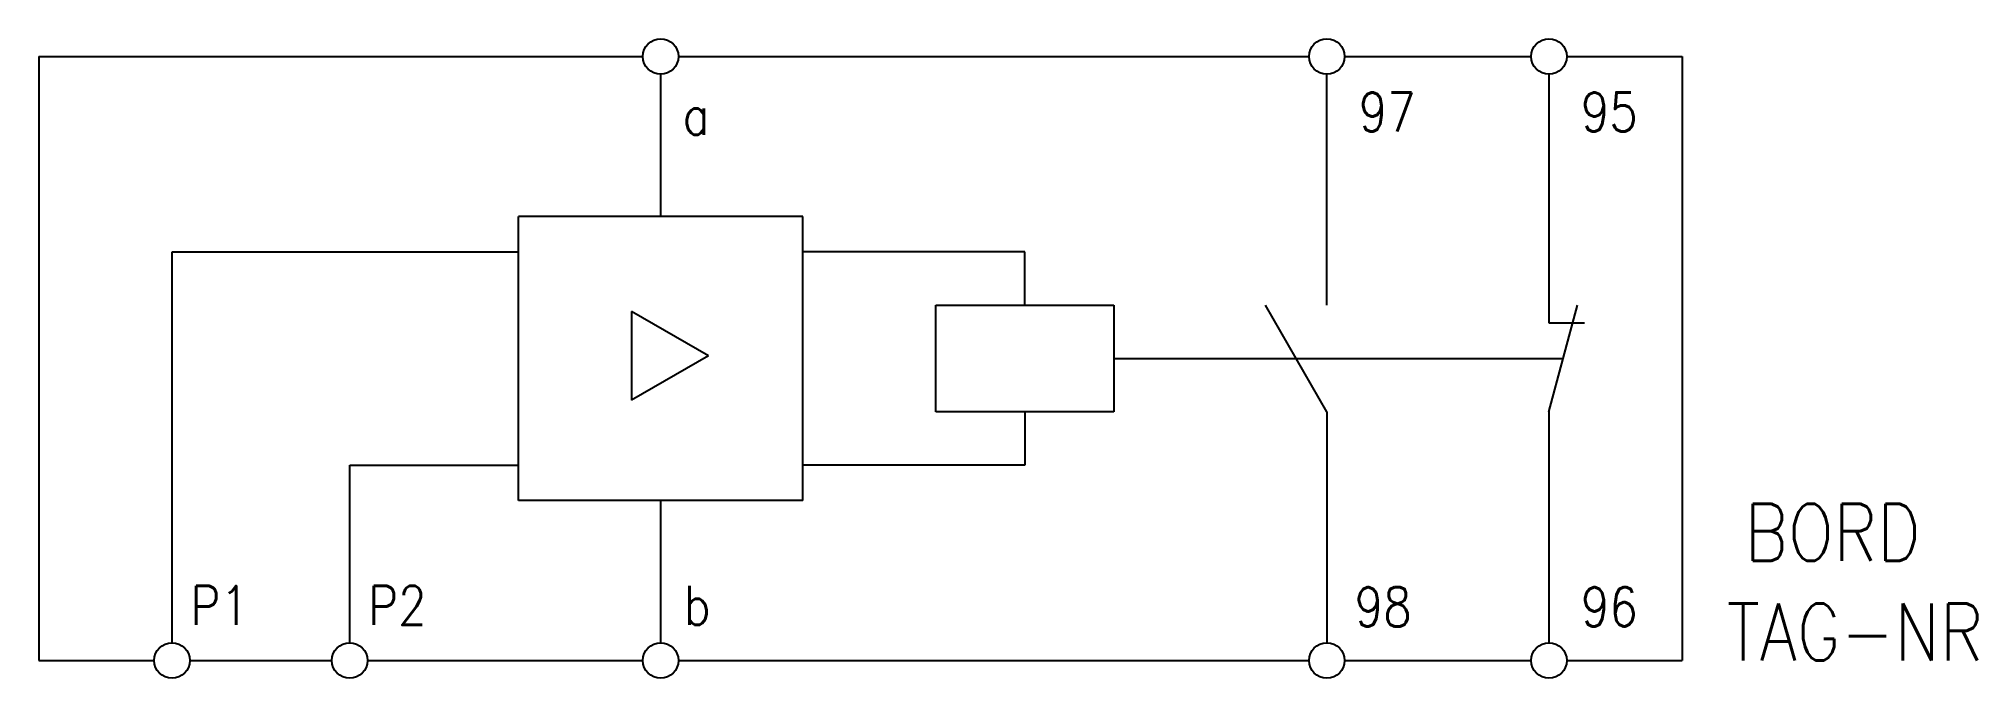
# Model space of a CAD drawing. Extents: x 200 to 309, y 198 to 234.
import ezdxf
from ezdxf.enums import TextEntityAlignment as Align

# ---------------------------------------------------------------- set-up
doc = ezdxf.new("R2010")
doc.units = 0
doc.header["$LTSCALE"] = 6
doc.linetypes.add('DASHED', pattern=[0])
for name, color, linetype in [('1', 7, 'CONTINUOUS'), ('11', 3, 'DASHED'), ('12', 2, 'DASHED')]:
    doc.layers.add(name, color=color, linetype=linetype)
doc.styles.get("Standard").update_dxf_attribs({"font": 'simplex', "width": 0.85})

msp = doc.modelspace()

# ---------------------------------------------------------------- linework, layer by layer
at = {"layer": '1', "color": 0}
for p, q in [((200, 233), (234, 233)), ((200, 233), (200, 199)), ((236, 233), (271.5, 233)), ((273.5, 233), (284, 233)), ((286, 233), (292.5, 233)), ((292.5, 233), (292.5, 199)), ((235, 232), (235, 224)), ((272.5, 219), (272.5, 232)), ((285, 232), (285, 218)), ((227, 208), (227, 224)), ((243, 224), (227, 224)), ((243, 208), (243, 224)), ((207.5, 222), (227, 222)), ((207.5, 200), (207.5, 222)), ((255.5, 222), (243, 222)), ((255.5, 219), (255.5, 222)), ((233.36, 218.65), (233.36, 213.65)), ((237.69, 216.15), (233.36, 218.65)), ((250.5, 213), (250.5, 219)), ((250.5, 219), (260.5, 219)), ((260.5, 219), (260.5, 213)), ((272.5, 213), (269.04, 219)), ((285, 213), (286.61, 219)), ((285, 218), (287, 218)), ((237.69, 216.15), (233.36, 213.65)), ((260.5, 216), (285.8, 216)), ((260.5, 213), (250.5, 213)), ((255.5, 213), (255.5, 210)), ((272.5, 213), (272.5, 200)), ((285, 213), (285, 200)), ((217.5, 210), (227, 210)), ((217.5, 200), (217.5, 210)), ((255.5, 210), (243, 210)), ((243, 208), (227, 208)), ((235, 208), (235, 200)), ((200, 199), (206.5, 199)), ((208.5, 199), (216.5, 199)), ((218.5, 199), (234, 199)), ((236, 199), (271.5, 199)), ((273.5, 199), (284, 199)), ((286, 199), (292.5, 199))]:
    msp.add_line(p, q, dxfattribs=at)
for centre in [(235, 233), (272.5, 233), (285, 233), (207.5, 199), (217.5, 199), (235, 199), (272.5, 199), (285, 199)]:
    msp.add_circle(centre, 1, dxfattribs=at)

# ---------------------------------------------------------------- texts
at = {"layer": '1', "color": 0, "width": 0.85}
for s, p in [('97', (275.9, 229.88)), ('95', (288.4, 229.88)), ('98', (275.67, 202.02)), ('96', (288.4, 202.02))]:
    msp.add_text(s, height=2.2, dxfattribs=at).set_placement(p, align=Align.MIDDLE)
for s, p in [('a', (236.23, 228.6)), ('P1', (208.54, 201)), ('P2', (218.54, 201)), ('b', (236.3, 201))]:
    msp.add_text(s, height=2.2, dxfattribs=at).set_placement(p)
at = {"layer": '11', "color": 0, "width": 0.85}
msp.add_attdef('BORD', (296.01, 204.61), '', height=3.2, dxfattribs=at)
at = {"layer": '12', "color": 0, "width": 0.85}
msp.add_attdef('TAG-NR', (295, 199), '', height=3.2, dxfattribs=at)

doc.saveas('drawing.dxf')
